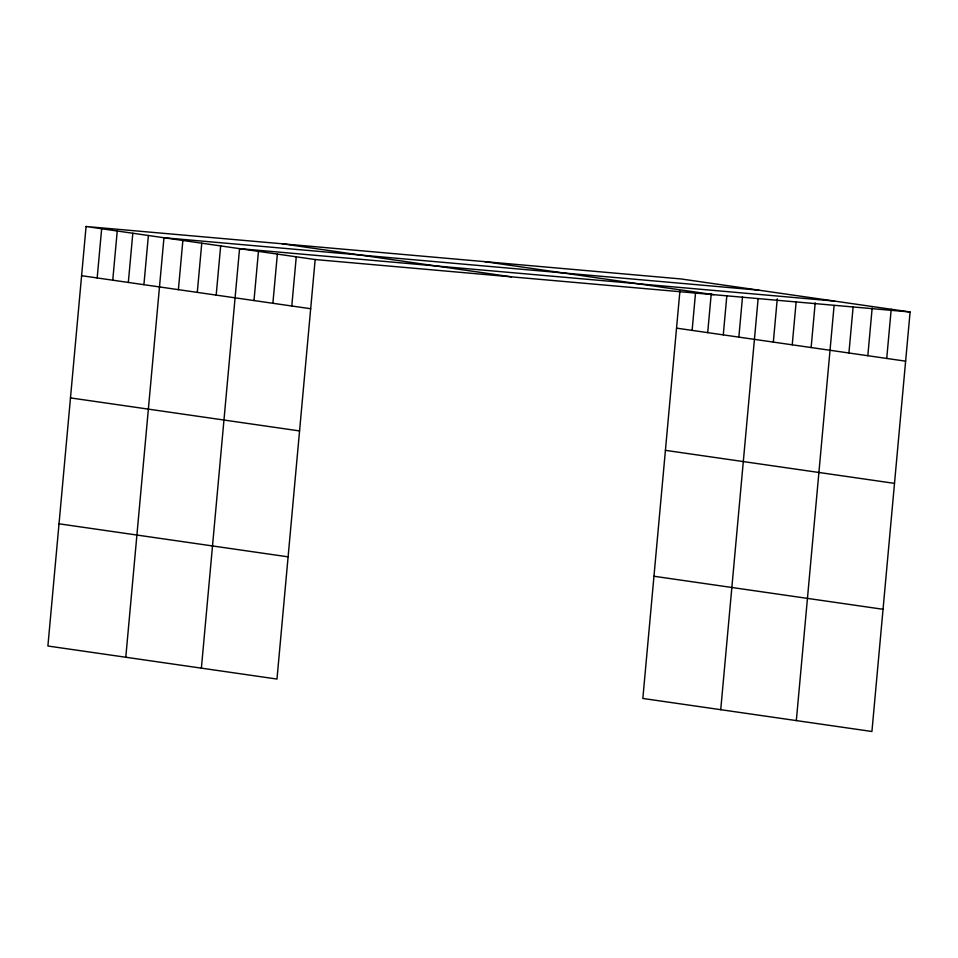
<?xml version="1.0" encoding="UTF-8"?>
<svg xmlns="http://www.w3.org/2000/svg" width="958" height="958" viewBox="0 0 958 958"><rect width="100%" height="100%" fill="white"/><g stroke="black" fill="none" stroke-linecap="round" stroke-linejoin="round"><path stroke-width="1.44" d="M86.076 226.507L47.9 646.015L276.982 679.054L315.158 259.546L86.076 226.507L681.018 278.946L910.1 311.985L871.924 731.493L642.842 698.454L679.929 290.873M97.177 277.952L101.656 228.758M112.757 280.191L117.235 230.998M128.336 282.442L132.815 233.249M143.916 284.682L148.394 235.488M125.785 657.248L163.962 237.74L758.904 290.178M178.392 289.651L182.87 240.47M197.288 292.382L201.767 243.188M216.185 295.112L220.663 245.919M201.384 668.157L239.56 248.637L834.502 301.075M253.99 300.561L258.456 251.367M272.886 303.279L277.365 254.086M291.783 306.009L296.262 256.816M692.119 330.39L695.508 293.124M707.699 332.63L711.219 293.878M723.278 334.881L726.799 296.118M738.857 337.12L742.51 296.872M720.727 709.686L758.089 299.124M773.334 342.09L777.261 298.872M792.23 344.82L796.158 301.59M811.127 347.55L815.198 302.824M796.326 720.596L834.095 305.554M848.92 352.999L853.135 306.788M867.828 355.717L872.163 308.021M886.725 358.448L891.203 309.254M315.158 259.546L910.1 311.985M484.688 261.642L713.77 294.681M282.406 243.811L511.488 276.85M676.54 328.139L905.621 361.166M81.598 275.7L310.679 308.727M665.415 450.344L894.497 483.371M70.485 397.905L299.567 430.932M653.967 576.249L883.048 609.288M59.025 523.81L288.107 556.849"/></g></svg>
